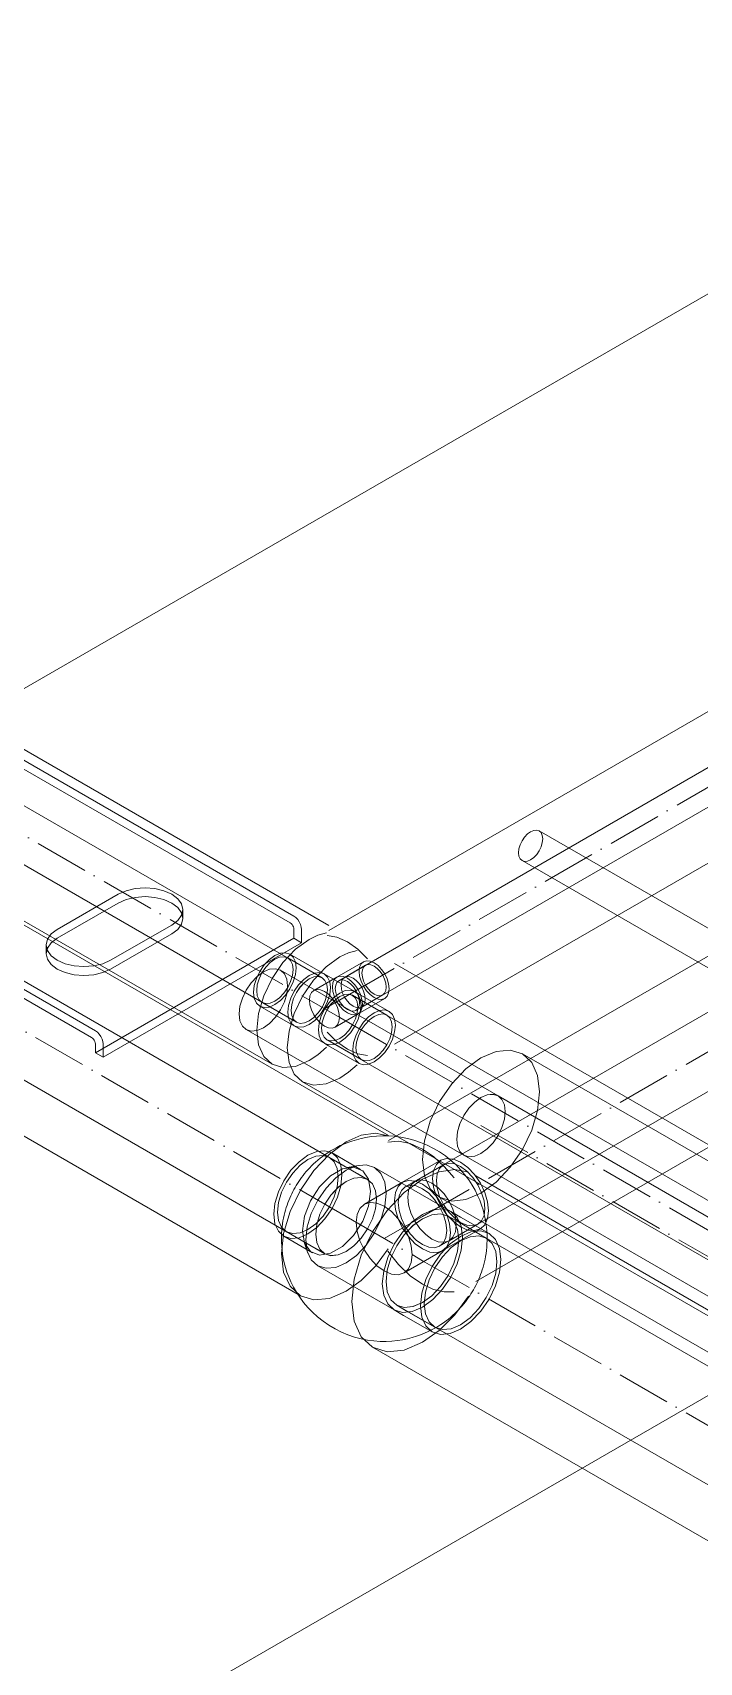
# Model space of a CAD drawing. Header units: millimetres. Extents: x -88595 to 880822, y -1054509 to -148035.
# Drawn here: x 375677.6 to 375801.1, y -320781.1 to -320479.1 of the extents above; entities that cross this region are included whole.
import ezdxf

# ---------------------------------------------------------------- set-up
doc = ezdxf.new("R2010")
doc.units = ezdxf.units.MM
doc.linetypes.add('$12$ADSK_Осевая', pattern=[14, 10, -2, 0, -2])
for name, color, linetype, lineweight in [('Изоляция', 7, 'Continuous', 18), ('Оборудование', 7, 'Continuous', 18), ('Трубопровод', 7, 'Continuous', 18), ('Трубопроводы', 7, 'Continuous', 18)]:
    doc.layers.add(name, color=color, linetype=linetype, lineweight=lineweight)

# ---------------------------------------------------------------- blocks, each defined once
blk = doc.blocks.new('$0$ADSK_Канальный блок кондиционера1 - AD182MJERAB-3267445-В_ОВ3_1')
at = {"layer": 'Оборудование'}
for p, q in [((928.7, 16719.03), (1421.55, 17003.58)), ((1421.55, 16799.45), (928.7, 16514.9)), ((965.47, 16728.01), (1016.38, 16698.61)), ((1015.68, 16697.39), (965.47, 16726.37)), ((1102.12, 16691.16), (1061.81, 16714.43)), ((979.61, 16677.38), (928.7, 16706.78)), ((1058.64, 16708.93), (1098.94, 16685.66)), ((928.7, 16705.15), (978.91, 16676.16)), ((972.54, 16696.16), (983.86, 16702.7)), ((983.86, 16701.06), (972.54, 16694.53)), ((995.81, 16698.21), (995.81, 16699.84)), ((1016.38, 16694.53), (979.61, 16673.3)), ((993.76, 16696.98), (982.44, 16690.45)), ((982.44, 16688.82), (993.76, 16695.35)), ((1016.38, 16694.53), (1016.38, 16696.16)), ((1017.8, 16693.71), (1016.38, 16694.53)), ((1017.8, 16696.16), (1017.8, 16693.71)), ((970.49, 16693.31), (970.49, 16691.67)), ((1017.8, 16693.71), (981.03, 16672.49)), ((1054.21, 16665.33), (1013.9, 16688.6)), ((1007.55, 16677.6), (1047.86, 16654.33)), ((979.61, 16674.94), (979.61, 16673.3)), ((979.61, 16673.3), (981.03, 16672.49)), ((981.03, 16672.49), (981.03, 16674.94))]:
    blk.add_line(p, q, dxfattribs=at)
for points in [[(1057.98, 16710.38, 0), (1058.05, 16711.1, 0), (1058.28, 16711.85, 0), (1058.64, 16712.59, 0), (1059.1, 16713.27, 0), (1059.64, 16713.85, 0), (1060.22, 16714.27, 0), (1060.8, 16714.52, 0), (1061.35, 16714.57, 0), (1061.81, 16714.43, 0), (1062.17, 16714.1, 0), (1062.39, 16713.6, 0), (1062.47, 16712.97, 0)], [(1062.47, 16712.97, 0), (1062.39, 16712.26, 0), (1062.17, 16711.5, 0), (1061.81, 16710.76, 0), (1061.35, 16710.08, 0), (1060.8, 16709.51, 0), (1060.22, 16709.09, 0), (1059.64, 16708.84, 0), (1059.1, 16708.78, 0), (1058.64, 16708.93, 0), (1058.28, 16709.26, 0), (1058.05, 16709.75, 0), (1057.98, 16710.38, 0)], [(983.86, 16702.7, 0), (985.31, 16703.34, 0), (986.99, 16703.74, 0), (988.81, 16703.88, 0), (990.62, 16703.74, 0), (992.31, 16703.34, 0), (993.76, 16702.7, 0), (994.87, 16701.86, 0), (995.57, 16700.88, 0), (995.81, 16699.84, 0), (995.57, 16698.79, 0), (994.87, 16697.82, 0), (993.76, 16696.98, 0)], [(993.76, 16695.35, 0), (994.87, 16696.18, 0), (995.57, 16697.16, 0), (995.81, 16698.21, 0), (995.57, 16699.25, 0), (994.87, 16700.23, 0), (993.76, 16701.06, 0), (992.31, 16701.71, 0), (990.62, 16702.11, 0), (988.81, 16702.25, 0), (986.99, 16702.11, 0), (985.31, 16701.71, 0), (983.86, 16701.06, 0)], [(1016.38, 16696.16, 0), (1016.36, 16696.39, 0), (1016.29, 16696.63, 0), (1016.18, 16696.86, 0), (1016.03, 16697.08, 0), (1015.86, 16697.26, 0), (1015.68, 16697.39, 0)], [(1016.38, 16698.61, 0), (1016.75, 16698.35, 0), (1017.09, 16697.99, 0), (1017.38, 16697.56, 0), (1017.61, 16697.09, 0), (1017.75, 16696.61, 0), (1017.8, 16696.16, 0)], [(982.44, 16690.45, 0), (980.99, 16689.81, 0), (979.3, 16689.4, 0), (977.49, 16689.27, 0), (975.68, 16689.4, 0), (973.99, 16689.81, 0), (972.54, 16690.45, 0), (971.43, 16691.29, 0), (970.73, 16692.26, 0), (970.49, 16693.31, 0), (970.73, 16694.35, 0), (971.43, 16695.33, 0), (972.54, 16696.16, 0)], [(972.54, 16694.53, 0), (971.43, 16693.69, 0), (970.73, 16692.72, 0), (970.49, 16691.67, 0), (970.73, 16690.63, 0), (971.43, 16689.65, 0), (972.54, 16688.82, 0), (973.99, 16688.17, 0), (975.68, 16687.77, 0), (977.49, 16687.63, 0), (979.3, 16687.77, 0), (980.99, 16688.17, 0), (982.44, 16688.82, 0)], [(1006.24, 16680.51, 0), (1006.39, 16681.94, 0), (1006.84, 16683.45, 0), (1007.55, 16684.93, 0), (1008.48, 16686.29, 0), (1009.56, 16687.44, 0), (1010.73, 16688.29, 0), (1011.89, 16688.78, 0), (1012.97, 16688.89, 0), (1013.9, 16688.6, 0), (1014.61, 16687.94, 0), (1015.06, 16686.95, 0), (1015.22, 16685.69, 0)], [(1015.22, 16685.69, 0), (1015.06, 16684.26, 0), (1014.61, 16682.75, 0), (1013.9, 16681.27, 0), (1012.97, 16679.91, 0), (1011.89, 16678.76, 0), (1010.73, 16677.92, 0), (1009.56, 16677.42, 0), (1008.48, 16677.31, 0), (1007.55, 16677.6, 0), (1006.84, 16678.26, 0), (1006.39, 16679.25, 0), (1006.24, 16680.51, 0)], [(978.91, 16676.16, 0), (979.09, 16676.03, 0), (979.26, 16675.85, 0), (979.41, 16675.63, 0), (979.52, 16675.4, 0), (979.59, 16675.16, 0), (979.61, 16674.94, 0)], [(981.03, 16674.94, 0), (980.98, 16675.39, 0), (980.84, 16675.86, 0), (980.61, 16676.33, 0), (980.32, 16676.76, 0), (979.98, 16677.12, 0), (979.61, 16677.38, 0)], [(1055.52, 16662.42, 0), (1055.37, 16663.68, 0), (1054.92, 16664.67, 0), (1054.21, 16665.33, 0), (1053.28, 16665.62, 0), (1052.19, 16665.51, 0), (1051.03, 16665.02, 0), (1049.87, 16664.17, 0), (1048.79, 16663.02, 0), (1047.86, 16661.66, 0), (1047.14, 16660.18, 0), (1046.69, 16658.67, 0), (1046.54, 16657.24, 0)], [(1046.54, 16657.24, 0), (1046.69, 16655.98, 0), (1047.14, 16654.99, 0), (1047.86, 16654.33, 0), (1048.79, 16654.04, 0), (1049.87, 16654.15, 0), (1051.03, 16654.65, 0), (1052.19, 16655.49, 0), (1053.28, 16656.64, 0), (1054.21, 16658, 0), (1054.92, 16659.48, 0), (1055.37, 16660.99, 0), (1055.52, 16662.42, 0)]]:
    blk.add_polyline3d(points, dxfattribs=at)
blk = doc.blocks.new('$0$ADSK_МедьПайка_Тройник - Тройник медный-3268434-В_ОВ3_1')
at = {"layer": 'Трубопроводы', "color": 134, "true_color": 0x00a6a6}
for p, q in [((6473.46, 13508.2), (6468.16, 13511.26)), ((6472.97, 13507.34), (6467.67, 13510.4)), ((6473.11, 13508.94), (6470.99, 13508.53)), ((6490.17, 13500.38), (6476.02, 13508.55)), ((6488.31, 13509.88), (6481.24, 13505.8)), ((6488.81, 13509.02), (6483.5, 13505.96)), ((6474.74, 13506.32), (6472.97, 13507.34)), ((6481.24, 13505.8), (6474.17, 13501.72)), ((6491.44, 13498.51), (6489.67, 13499.53)), ((6491.93, 13499.36), (6490.17, 13500.38)), ((6497.24, 13496.3), (6491.93, 13499.36)), ((6459.73, 13496.65), (6465.03, 13493.59)), ((6488.58, 13493.09), (6495.65, 13497.17)), ((6489.85, 13494.96), (6495.16, 13498.03)), ((6496.74, 13495.44), (6491.44, 13498.51)), ((6459.23, 13495.79), (6464.53, 13492.73)), ((6463.01, 13494.71), (6463.71, 13492.66)), ((6465.03, 13493.59), (6466.8, 13492.57)), ((6465.51, 13490.34), (6479.65, 13482.17)), ((6481.51, 13489), (6488.58, 13493.09)), ((6479.65, 13482.17), (6481.42, 13481.15)), ((6480.15, 13483.03), (6481.91, 13482.01)), ((6481.42, 13481.15), (6486.72, 13478.09)), ((6481.91, 13482.01), (6487.22, 13478.95))]:
    blk.add_line(p, q, dxfattribs=at)
for points in [[(6496.89, 13495.36, 0), (6496.88, 13496.03, 0), (6496.84, 13496.73, 0), (6496.77, 13497.46, 0), (6496.67, 13498.22, 0), (6496.53, 13499.01, 0), (6496.36, 13499.83, 0), (6496.13, 13500.68, 0), (6495.85, 13501.56, 0), (6495.52, 13502.46, 0), (6495.12, 13503.38, 0), (6494.65, 13504.32, 0), (6494.1, 13505.28, 0), (6493.48, 13506.23, 0), (6492.78, 13507.18, 0), (6491.99, 13508.11, 0), (6491.13, 13509.01, 0), (6490.18, 13509.87, 0), (6489.16, 13510.68, 0), (6488.08, 13511.42, 0), (6486.94, 13512.09, 0), (6485.77, 13512.68, 0), (6484.56, 13513.18, 0), (6483.34, 13513.6, 0), (6482.13, 13513.92, 0), (6480.92, 13514.16, 0), (6479.74, 13514.32, 0), (6478.59, 13514.4, 0), (6477.49, 13514.41, 0), (6476.42, 13514.36, 0), (6475.41, 13514.26, 0), (6474.45, 13514.11, 0), (6473.54, 13513.92, 0), (6472.68, 13513.7, 0), (6471.86, 13513.45, 0), (6471.1, 13513.18, 0), (6470.38, 13512.89, 0), (6469.7, 13512.59, 0), (6469.07, 13512.27, 0), (6468.47, 13511.95, 0), (6467.9, 13511.62, 0), (6467.37, 13511.28, 0), (6466.87, 13510.94, 0), (6466.4, 13510.59, 0), (6465.95, 13510.25, 0), (6465.53, 13509.9, 0), (6465.13, 13509.55, 0), (6464.74, 13509.2, 0), (6464.38, 13508.85, 0), (6464.04, 13508.49, 0), (6463.71, 13508.14, 0), (6463.39, 13507.78, 0), (6463.09, 13507.42, 0), (6462.81, 13507.07, 0), (6462.53, 13506.7, 0), (6462.27, 13506.34, 0), (6462.02, 13505.97, 0), (6461.78, 13505.6, 0), (6461.54, 13505.23, 0), (6461.32, 13504.85, 0), (6461.1, 13504.47, 0), (6460.9, 13504.08, 0), (6460.7, 13503.68, 0), (6460.51, 13503.28, 0), (6460.33, 13502.86, 0), (6460.15, 13502.44, 0), (6459.99, 13502.01, 0), (6459.83, 13501.57, 0), (6459.68, 13501.12, 0), (6459.54, 13500.66, 0), (6459.41, 13500.18, 0), (6459.29, 13499.69, 0), (6459.17, 13499.18, 0), (6459.07, 13498.65, 0), (6458.99, 13498.11, 0), (6458.91, 13497.54, 0), (6458.85, 13496.96, 0), (6458.81, 13496.35, 0), (6458.79, 13495.71, 0), (6458.79, 13495.36, 0)], [(6457.38, 13499.88, 0), (6457.6, 13501.89, 0), (6458.23, 13504.01, 0), (6459.23, 13506.1, 0), (6460.54, 13508.02, 0), (6462.06, 13509.62, 0), (6463.7, 13510.82, 0), (6465.33, 13511.51, 0), (6466.85, 13511.66, 0), (6468.16, 13511.26, 0), (6469.16, 13510.33, 0), (6469.8, 13508.93, 0), (6470.01, 13507.17, 0)], [(6469.31, 13506.77, 0), (6469.12, 13508.33, 0), (6468.56, 13509.57, 0), (6467.67, 13510.4, 0), (6466.5, 13510.76, 0), (6465.15, 13510.63, 0), (6463.7, 13510.01, 0), (6462.24, 13508.95, 0), (6460.89, 13507.52, 0), (6459.73, 13505.82, 0), (6458.83, 13503.96, 0), (6458.27, 13502.07, 0), (6458.08, 13500.28, 0)], [(6475.31, 13504.11, 0), (6474.93, 13506.38, 0), (6473.84, 13507.94, 0), (6472.16, 13508.6, 0), (6470.1, 13508.28, 0), (6467.9, 13507.01, 0), (6465.84, 13504.96, 0), (6464.16, 13502.36, 0), (6463.07, 13499.53, 0), (6462.68, 13496.82, 0)], [(6463.33, 13495.15, 0), (6463.58, 13497.52, 0), (6464.33, 13500.02, 0), (6465.51, 13502.48, 0), (6467.05, 13504.73, 0), (6468.84, 13506.63, 0), (6470.77, 13508.03, 0), (6472.69, 13508.85, 0), (6474.48, 13509.02, 0), (6476.02, 13508.55, 0), (6477.21, 13507.45, 0), (6477.95, 13505.81, 0), (6478.2, 13503.74, 0)], [(6478.2, 13503.74, 0), (6477.95, 13505.81, 0), (6477.21, 13507.45, 0), (6476.02, 13508.55, 0), (6474.48, 13509.02, 0), (6472.69, 13508.85, 0), (6470.77, 13508.03, 0), (6468.84, 13506.63, 0), (6467.05, 13504.73, 0), (6465.51, 13502.48, 0), (6464.33, 13500.02, 0), (6463.58, 13497.52, 0), (6463.33, 13495.15, 0)], [(6486.79, 13506.52, 0), (6486.97, 13507.97, 0), (6487.49, 13509.12, 0), (6488.31, 13509.88, 0), (6489.38, 13510.21, 0), (6490.64, 13510.09, 0), (6491.98, 13509.52, 0), (6493.32, 13508.54, 0), (6494.58, 13507.22, 0), (6495.65, 13505.64, 0), (6496.47, 13503.93, 0), (6496.99, 13502.18, 0), (6497.17, 13500.53, 0)], [(6496.47, 13500.93, 0), (6496.32, 13502.36, 0), (6495.87, 13503.87, 0), (6495.16, 13505.36, 0), (6494.23, 13506.72, 0), (6493.14, 13507.86, 0), (6491.98, 13508.71, 0), (6490.82, 13509.2, 0), (6489.74, 13509.31, 0), (6488.81, 13509.02, 0), (6488.09, 13508.36, 0), (6487.64, 13507.37, 0), (6487.49, 13506.12, 0)], [(6470.01, 13507.17, 0), (6469.8, 13505.16, 0), (6469.16, 13503.04, 0), (6468.16, 13500.95, 0), (6466.85, 13499.03, 0), (6465.33, 13497.43, 0), (6463.7, 13496.23, 0), (6462.06, 13495.54, 0), (6460.54, 13495.39, 0), (6459.23, 13495.79, 0), (6458.23, 13496.72, 0), (6457.6, 13498.12, 0), (6457.38, 13499.88, 0)], [(6458.08, 13500.28, 0), (6458.27, 13498.72, 0), (6458.83, 13497.48, 0), (6459.73, 13496.65, 0), (6460.89, 13496.29, 0), (6462.24, 13496.42, 0), (6463.7, 13497.04, 0), (6465.15, 13498.1, 0), (6466.5, 13499.53, 0), (6467.67, 13501.23, 0), (6468.56, 13503.09, 0), (6469.12, 13504.98, 0), (6469.31, 13506.77, 0)], [(6465.15, 13496.2, 0), (6465.34, 13497.99, 0), (6465.9, 13499.88, 0), (6466.8, 13501.74, 0), (6467.96, 13503.44, 0), (6469.31, 13504.87, 0), (6470.77, 13505.93, 0), (6472.22, 13506.54, 0), (6473.57, 13506.68, 0), (6474.74, 13506.32, 0), (6475.63, 13505.49, 0), (6476.19, 13504.25, 0), (6476.38, 13502.68, 0)], [(6490.1, 13496.45, 0), (6489.92, 13498.1, 0), (6489.4, 13499.84, 0), (6488.58, 13501.56, 0), (6487.5, 13503.14, 0), (6486.25, 13504.46, 0), (6484.91, 13505.44, 0), (6483.57, 13506.01, 0), (6482.31, 13506.13, 0), (6481.24, 13505.8, 0), (6480.41, 13505.03, 0), (6479.9, 13503.89, 0), (6479.72, 13502.44, 0)], [(6479.72, 13502.44, 0), (6479.9, 13503.89, 0), (6480.41, 13505.03, 0), (6481.24, 13505.8, 0), (6482.31, 13506.13, 0), (6483.57, 13506.01, 0), (6484.91, 13505.44, 0), (6486.25, 13504.46, 0), (6487.5, 13503.14, 0), (6488.58, 13501.56, 0), (6489.4, 13499.84, 0), (6489.92, 13498.1, 0), (6490.1, 13496.45, 0)], [(6482.19, 13503.06, 0), (6482.34, 13504.31, 0), (6482.79, 13505.3, 0), (6483.5, 13505.96, 0), (6484.43, 13506.25, 0), (6485.51, 13506.14, 0), (6486.68, 13505.65, 0), (6487.84, 13504.8, 0), (6488.92, 13503.66, 0), (6489.85, 13502.3, 0), (6490.57, 13500.81, 0), (6491.01, 13499.3, 0), (6491.17, 13497.87, 0)], [(6497.17, 13500.53, 0), (6496.99, 13499.08, 0), (6496.47, 13497.93, 0), (6495.65, 13497.17, 0), (6494.58, 13496.84, 0), (6493.32, 13496.96, 0), (6491.98, 13497.53, 0), (6490.64, 13498.51, 0), (6489.38, 13499.83, 0), (6488.31, 13501.41, 0), (6487.49, 13503.12, 0), (6486.97, 13504.87, 0), (6486.79, 13506.52, 0)], [(6487.49, 13506.12, 0), (6487.64, 13504.69, 0), (6488.09, 13503.18, 0), (6488.81, 13501.69, 0), (6489.74, 13500.33, 0), (6490.82, 13499.19, 0), (6491.98, 13498.34, 0), (6493.14, 13497.85, 0), (6494.23, 13497.74, 0), (6495.16, 13498.03, 0), (6495.87, 13498.69, 0), (6496.32, 13499.68, 0), (6496.47, 13500.93, 0)], [(6462.68, 13496.82, 0), (6463.07, 13494.54, 0), (6464.16, 13492.98, 0), (6465.84, 13492.33, 0), (6467.9, 13492.65, 0), (6470.1, 13493.92, 0), (6472.16, 13495.97, 0), (6473.84, 13498.57, 0), (6474.93, 13501.4, 0), (6475.31, 13504.11, 0)], [(6478.2, 13503.74, 0), (6477.95, 13501.37, 0), (6477.21, 13498.87, 0), (6476.02, 13496.41, 0), (6474.48, 13494.15, 0), (6472.69, 13492.26, 0), (6470.77, 13490.86, 0), (6468.84, 13490.04, 0), (6467.05, 13489.86, 0), (6465.51, 13490.34, 0), (6464.33, 13491.43, 0), (6463.58, 13493.07, 0), (6463.33, 13495.15, 0)], [(6463.33, 13495.15, 0), (6463.58, 13493.07, 0), (6464.33, 13491.43, 0), (6465.51, 13490.34, 0), (6467.05, 13489.86, 0), (6468.84, 13490.04, 0), (6470.77, 13490.86, 0), (6472.69, 13492.26, 0), (6474.48, 13494.15, 0), (6476.02, 13496.41, 0), (6477.21, 13498.87, 0), (6477.95, 13501.37, 0), (6478.2, 13503.74, 0)], [(6476.38, 13502.68, 0), (6476.19, 13500.9, 0), (6475.63, 13499.01, 0), (6474.74, 13497.15, 0), (6473.57, 13495.45, 0), (6472.22, 13494.02, 0), (6470.77, 13492.96, 0), (6469.31, 13492.34, 0), (6467.96, 13492.21, 0), (6466.8, 13492.57, 0), (6465.9, 13493.39, 0), (6465.34, 13494.63, 0), (6465.15, 13496.2, 0)], [(6479.72, 13502.44, 0), (6479.9, 13500.79, 0), (6480.41, 13499.04, 0), (6481.24, 13497.32, 0), (6482.31, 13495.75, 0), (6483.57, 13494.43, 0), (6484.91, 13493.45, 0), (6486.25, 13492.88, 0), (6487.5, 13492.75, 0), (6488.58, 13493.09, 0), (6489.4, 13493.85, 0), (6489.92, 13495, 0), (6490.1, 13496.45, 0)], [(6490.1, 13496.45, 0), (6489.92, 13495, 0), (6489.4, 13493.85, 0), (6488.58, 13493.09, 0), (6487.5, 13492.75, 0), (6486.25, 13492.88, 0), (6484.91, 13493.45, 0), (6483.57, 13494.43, 0), (6482.31, 13495.75, 0), (6481.24, 13497.32, 0), (6480.41, 13499.04, 0), (6479.9, 13500.79, 0), (6479.72, 13502.44, 0)], [(6491.17, 13497.87, 0), (6491.01, 13496.62, 0), (6490.57, 13495.63, 0), (6489.85, 13494.96, 0), (6488.92, 13494.68, 0), (6487.84, 13494.78, 0), (6486.68, 13495.28, 0), (6485.51, 13496.13, 0), (6484.43, 13497.27, 0), (6483.5, 13498.63, 0), (6482.79, 13500.12, 0), (6482.34, 13501.63, 0), (6482.19, 13503.06, 0)], [(6483.03, 13492.36, 0), (6482.85, 13494.02, 0), (6482.33, 13495.76, 0), (6481.51, 13497.48, 0), (6480.43, 13499.05, 0), (6479.18, 13500.37, 0), (6477.84, 13501.35, 0), (6476.49, 13501.93, 0), (6475.24, 13502.05, 0), (6474.17, 13501.72, 0), (6473.34, 13500.95, 0), (6472.82, 13499.81, 0), (6472.65, 13498.36, 0)], [(6492.34, 13495.57, 0), (6492.09, 13497.65, 0), (6491.35, 13499.29, 0), (6490.17, 13500.38, 0), (6488.63, 13500.86, 0), (6486.83, 13500.68, 0), (6484.91, 13499.86, 0), (6482.98, 13498.46, 0), (6481.19, 13496.57, 0), (6479.65, 13494.31, 0), (6478.47, 13491.85, 0), (6477.73, 13489.35, 0), (6477.47, 13486.99, 0)], [(6477.47, 13486.99, 0), (6477.73, 13489.35, 0), (6478.47, 13491.85, 0), (6479.65, 13494.31, 0), (6481.19, 13496.57, 0), (6482.98, 13498.46, 0), (6484.91, 13499.86, 0), (6486.83, 13500.68, 0), (6488.63, 13500.86, 0), (6490.17, 13500.38, 0), (6491.35, 13499.29, 0), (6492.09, 13497.65, 0), (6492.34, 13495.57, 0)], [(6491.64, 13495.17, 0), (6491.41, 13497.05, 0), (6490.74, 13498.53, 0), (6489.67, 13499.53, 0), (6488.28, 13499.96, 0), (6486.65, 13499.8, 0), (6484.91, 13499.06, 0), (6483.17, 13497.78, 0), (6481.54, 13496.07, 0), (6480.15, 13494.03, 0), (6479.08, 13491.8, 0), (6478.4, 13489.53, 0), (6478.17, 13487.39, 0)], [(6472.65, 13498.36, 0), (6472.82, 13496.7, 0), (6473.34, 13494.96, 0), (6474.17, 13493.24, 0), (6475.24, 13491.67, 0), (6476.49, 13490.35, 0), (6477.84, 13489.37, 0), (6479.18, 13488.8, 0), (6480.43, 13488.67, 0), (6481.51, 13489, 0), (6482.33, 13489.77, 0), (6482.85, 13490.92, 0), (6483.03, 13492.36, 0)], [(6499.42, 13491.49, 0), (6499.16, 13493.56, 0), (6498.42, 13495.21, 0), (6497.24, 13496.3, 0), (6495.7, 13496.78, 0), (6493.9, 13496.6, 0), (6491.98, 13495.78, 0), (6490.06, 13494.38, 0), (6488.26, 13492.48, 0), (6486.72, 13490.23, 0), (6485.54, 13487.77, 0), (6484.8, 13485.27, 0), (6484.54, 13482.9, 0)], [(6458.79, 13495.36, 0), (6458.8, 13494.69, 0), (6458.84, 13493.99, 0), (6458.9, 13493.26, 0), (6459, 13492.5, 0), (6459.14, 13491.71, 0), (6459.32, 13490.89, 0), (6459.55, 13490.04, 0), (6459.82, 13489.16, 0), (6460.16, 13488.26, 0), (6460.56, 13487.34, 0), (6461.03, 13486.4, 0), (6461.57, 13485.45, 0), (6462.19, 13484.49, 0), (6462.9, 13483.54, 0), (6463.68, 13482.61, 0), (6464.55, 13481.71, 0), (6465.5, 13480.85, 0), (6466.51, 13480.04, 0), (6467.6, 13479.3, 0), (6468.73, 13478.63, 0), (6469.91, 13478.04, 0), (6471.11, 13477.54, 0), (6472.33, 13477.12, 0), (6473.55, 13476.8, 0), (6474.75, 13476.56, 0), (6475.93, 13476.41, 0), (6477.08, 13476.33, 0), (6478.19, 13476.31, 0), (6479.25, 13476.36, 0), (6480.26, 13476.47, 0), (6481.23, 13476.61, 0), (6482.14, 13476.8, 0), (6483, 13477.02, 0), (6483.81, 13477.27, 0), (6484.58, 13477.54, 0), (6485.3, 13477.83, 0), (6485.97, 13478.13, 0), (6486.61, 13478.45, 0), (6487.21, 13478.77, 0), (6487.77, 13479.11, 0), (6488.3, 13479.44, 0), (6488.8, 13479.78, 0), (6489.28, 13480.13, 0), (6489.72, 13480.47, 0), (6490.15, 13480.82, 0), (6490.55, 13481.17, 0), (6490.93, 13481.52, 0), (6491.29, 13481.88, 0), (6491.64, 13482.23, 0), (6491.97, 13482.58, 0), (6492.28, 13482.94, 0), (6492.58, 13483.3, 0), (6492.87, 13483.66, 0), (6493.14, 13484.02, 0), (6493.41, 13484.38, 0), (6493.66, 13484.75, 0), (6493.9, 13485.12, 0), (6494.13, 13485.49, 0), (6494.36, 13485.87, 0), (6494.57, 13486.26, 0), (6494.78, 13486.65, 0), (6494.98, 13487.04, 0), (6495.17, 13487.45, 0), (6495.35, 13487.86, 0), (6495.52, 13488.28, 0), (6495.69, 13488.71, 0), (6495.85, 13489.15, 0), (6496, 13489.6, 0), (6496.14, 13490.06, 0), (6496.27, 13490.54, 0), (6496.39, 13491.04, 0), (6496.5, 13491.54, 0), (6496.6, 13492.07, 0), (6496.69, 13492.62, 0), (6496.76, 13493.18, 0), (6496.82, 13493.77, 0), (6496.86, 13494.37, 0), (6496.88, 13495.01, 0), (6496.89, 13495.36, 0)], [(6477.47, 13486.99, 0), (6477.73, 13484.91, 0), (6478.47, 13483.27, 0), (6479.65, 13482.17, 0), (6481.19, 13481.7, 0), (6482.98, 13481.87, 0), (6484.91, 13482.69, 0), (6486.83, 13484.1, 0), (6488.63, 13485.99, 0), (6490.17, 13488.24, 0), (6491.35, 13490.7, 0), (6492.09, 13493.2, 0), (6492.34, 13495.57, 0)], [(6492.34, 13495.57, 0), (6492.09, 13493.2, 0), (6491.35, 13490.7, 0), (6490.17, 13488.24, 0), (6488.63, 13485.99, 0), (6486.83, 13484.1, 0), (6484.91, 13482.69, 0), (6482.98, 13481.87, 0), (6481.19, 13481.7, 0), (6479.65, 13482.17, 0), (6478.47, 13483.27, 0), (6477.73, 13484.91, 0), (6477.47, 13486.99, 0)], [(6478.17, 13487.39, 0), (6478.4, 13485.51, 0), (6479.08, 13484.02, 0), (6480.15, 13483.03, 0), (6481.54, 13482.6, 0), (6483.17, 13482.76, 0), (6484.91, 13483.5, 0), (6486.65, 13484.77, 0), (6488.28, 13486.49, 0), (6489.67, 13488.53, 0), (6490.74, 13490.76, 0), (6491.41, 13493.02, 0), (6491.64, 13495.17, 0)], [(6485.24, 13483.31, 0), (6485.47, 13485.45, 0), (6486.15, 13487.72, 0), (6487.22, 13489.95, 0), (6488.61, 13491.99, 0), (6490.24, 13493.7, 0), (6491.98, 13494.97, 0), (6493.72, 13495.71, 0), (6495.35, 13495.88, 0), (6496.74, 13495.44, 0), (6497.81, 13494.45, 0), (6498.49, 13492.96, 0), (6498.72, 13491.08, 0)], [(6484.54, 13482.9, 0), (6484.8, 13480.83, 0), (6485.54, 13479.19, 0), (6486.72, 13478.09, 0), (6488.26, 13477.61, 0), (6490.06, 13477.79, 0), (6491.98, 13478.61, 0), (6493.9, 13480.01, 0), (6495.7, 13481.91, 0), (6497.24, 13484.16, 0), (6498.42, 13486.62, 0), (6499.16, 13489.12, 0), (6499.42, 13491.49, 0)], [(6498.72, 13491.08, 0), (6498.49, 13488.94, 0), (6497.81, 13486.67, 0), (6496.74, 13484.45, 0), (6495.35, 13482.4, 0), (6493.72, 13480.69, 0), (6491.98, 13479.42, 0), (6490.24, 13478.68, 0), (6488.61, 13478.52, 0), (6487.22, 13478.95, 0), (6486.15, 13479.94, 0), (6485.47, 13481.43, 0), (6485.24, 13483.31, 0)]]:
    blk.add_polyline3d(points, dxfattribs=at)
blk = doc.blocks.new('$0$ADSK_МедьПайка_Тройник - Тройник медный-V132-В_ОВ3_1')
at = {"layer": 'Трубопроводы', "color": 190, "true_color": 0x8000ff}
for p, q in [((6466.02, 13544.82), (6460.36, 13548.09)), ((6465.61, 13544.12), (6459.95, 13547.39)), ((6466.72, 13544.42), (6466.02, 13544.82)), ((6473.99, 13546.67), (6469.04, 13543.82)), ((6474.37, 13546.02), (6470.48, 13543.77)), ((6469.04, 13543.82), (6464.8, 13541.37)), ((6466.32, 13543.71), (6465.61, 13544.12)), ((6472.38, 13541.15), (6466.72, 13544.42)), ((6454.79, 13538.44), (6460.45, 13535.18)), ((6455.19, 13539.14), (6460.85, 13535.88)), ((6472.68, 13540.04), (6471.98, 13540.45)), ((6473.09, 13540.74), (6472.38, 13541.15)), ((6478.34, 13536.77), (6472.68, 13540.04)), ((6472.98, 13537), (6477.93, 13539.86)), ((6478.74, 13537.48), (6473.09, 13540.74)), ((6473.66, 13538.27), (6477.55, 13540.52)), ((6460.85, 13535.88), (6461.56, 13535.47)), ((6468.73, 13534.55), (6472.98, 13537)), ((6460.45, 13535.18), (6461.15, 13534.77)), ((6461.15, 13534.77), (6466.81, 13531.5)), ((6466.81, 13531.5), (6467.52, 13531.09)), ((6467.22, 13532.2), (6467.92, 13531.8)), ((6467.52, 13531.09), (6473.17, 13527.83)), ((6467.92, 13531.8), (6473.58, 13528.53))]:
    blk.add_line(p, q, dxfattribs=at)
for points in [[(6453.64, 13540.99, 0), (6453.77, 13542.25, 0), (6454.16, 13543.57, 0), (6454.79, 13544.87, 0), (6455.61, 13546.07, 0), (6456.56, 13547.07, 0), (6457.57, 13547.81, 0), (6458.59, 13548.25, 0), (6459.54, 13548.34, 0), (6460.36, 13548.09, 0), (6460.99, 13547.51, 0), (6461.38, 13546.64, 0), (6461.51, 13545.54, 0)], [(6460.94, 13545.21, 0), (6460.83, 13546.15, 0), (6460.49, 13546.89, 0), (6459.95, 13547.39, 0), (6459.26, 13547.6, 0), (6458.45, 13547.52, 0), (6457.57, 13547.15, 0), (6456.7, 13546.52, 0), (6455.89, 13545.66, 0), (6455.19, 13544.64, 0), (6454.66, 13543.53, 0), (6454.32, 13542.39, 0), (6454.21, 13541.32, 0)], [(6461.51, 13545.54, 0), (6461.38, 13544.29, 0), (6460.99, 13542.96, 0), (6460.36, 13541.66, 0), (6459.54, 13540.46, 0), (6458.59, 13539.46, 0), (6457.57, 13538.72, 0), (6456.56, 13538.28, 0), (6455.61, 13538.19, 0), (6454.79, 13538.44, 0), (6454.16, 13539.02, 0), (6453.77, 13539.89, 0), (6453.64, 13540.99, 0)], [(6454.21, 13541.32, 0), (6454.32, 13540.38, 0), (6454.66, 13539.64, 0), (6455.19, 13539.14, 0), (6455.89, 13538.93, 0), (6456.7, 13539.01, 0), (6457.57, 13539.38, 0), (6458.45, 13540.01, 0), (6459.26, 13540.87, 0), (6459.95, 13541.89, 0), (6460.49, 13543.01, 0), (6460.83, 13544.14, 0), (6460.94, 13545.21, 0)], [(6460, 13537.32, 0), (6460.13, 13538.57, 0), (6460.53, 13539.9, 0), (6461.15, 13541.2, 0), (6461.97, 13542.39, 0), (6462.92, 13543.4, 0), (6463.94, 13544.14, 0), (6464.96, 13544.57, 0), (6465.91, 13544.67, 0), (6466.72, 13544.42, 0), (6467.35, 13543.83, 0), (6467.74, 13542.97, 0), (6467.88, 13541.87, 0)], [(6467.88, 13541.87, 0), (6467.74, 13542.97, 0), (6467.35, 13543.83, 0), (6466.72, 13544.42, 0), (6465.91, 13544.67, 0), (6464.96, 13544.57, 0), (6463.94, 13544.14, 0), (6462.92, 13543.4, 0), (6461.97, 13542.39, 0), (6461.15, 13541.2, 0), (6460.53, 13539.9, 0), (6460.13, 13538.57, 0), (6460, 13537.32, 0)], [(6473.18, 13544.87, 0), (6473.27, 13545.65, 0), (6473.55, 13546.26, 0), (6473.99, 13546.67, 0), (6474.57, 13546.85, 0), (6475.24, 13546.79, 0), (6475.96, 13546.48, 0), (6476.68, 13545.95, 0), (6477.35, 13545.25, 0), (6477.93, 13544.4, 0), (6478.37, 13543.48, 0), (6478.65, 13542.55, 0), (6478.74, 13541.66, 0)], [(6478.74, 13541.66, 0), (6478.65, 13540.88, 0), (6478.37, 13540.27, 0), (6477.93, 13539.86, 0), (6477.35, 13539.68, 0), (6476.68, 13539.75, 0), (6475.96, 13540.05, 0), (6475.24, 13540.58, 0), (6474.57, 13541.29, 0), (6473.99, 13542.13, 0), (6473.55, 13543.05, 0), (6473.27, 13543.99, 0), (6473.18, 13544.87, 0)], [(6478.2, 13541.97, 0), (6478.13, 13542.68, 0), (6477.9, 13543.44, 0), (6477.55, 13544.18, 0), (6477.08, 13544.86, 0), (6476.54, 13545.43, 0), (6475.96, 13545.86, 0), (6475.38, 13546.11, 0), (6474.84, 13546.16, 0), (6474.37, 13546.02, 0), (6474.01, 13545.68, 0), (6473.79, 13545.19, 0), (6473.71, 13544.56, 0)], [(6473.71, 13544.56, 0), (6473.79, 13543.85, 0), (6474.01, 13543.09, 0), (6474.37, 13542.35, 0), (6474.84, 13541.67, 0), (6475.38, 13541.1, 0), (6475.96, 13540.67, 0), (6476.54, 13540.43, 0), (6477.08, 13540.37, 0), (6477.55, 13540.52, 0), (6477.9, 13540.85, 0), (6478.13, 13541.34, 0), (6478.2, 13541.97, 0)], [(6467.88, 13541.87, 0), (6467.74, 13540.61, 0), (6467.35, 13539.29, 0), (6466.72, 13537.98, 0), (6465.91, 13536.79, 0), (6464.96, 13535.79, 0), (6463.94, 13535.04, 0), (6462.92, 13534.61, 0), (6461.97, 13534.52, 0), (6461.15, 13534.77, 0), (6460.53, 13535.35, 0), (6460.13, 13536.22, 0), (6460, 13537.32, 0)], [(6460, 13537.32, 0), (6460.13, 13536.22, 0), (6460.53, 13535.35, 0), (6461.15, 13534.77, 0), (6461.97, 13534.52, 0), (6462.92, 13534.61, 0), (6463.94, 13535.04, 0), (6464.96, 13535.79, 0), (6465.91, 13536.79, 0), (6466.72, 13537.98, 0), (6467.35, 13539.29, 0), (6467.74, 13540.61, 0), (6467.88, 13541.87, 0)], [(6460.57, 13537.65, 0), (6460.69, 13538.72, 0), (6461.02, 13539.85, 0), (6461.56, 13540.97, 0), (6462.26, 13541.99, 0), (6463.07, 13542.84, 0), (6463.94, 13543.48, 0), (6464.81, 13543.85, 0), (6465.62, 13543.93, 0), (6466.32, 13543.71, 0), (6466.85, 13543.22, 0), (6467.19, 13542.47, 0), (6467.3, 13541.53, 0)], [(6467.3, 13541.53, 0), (6467.19, 13540.46, 0), (6466.85, 13539.33, 0), (6466.32, 13538.22, 0), (6465.62, 13537.2, 0), (6464.81, 13536.34, 0), (6463.94, 13535.71, 0), (6463.07, 13535.33, 0), (6462.26, 13535.25, 0), (6461.56, 13535.47, 0), (6461.02, 13535.97, 0), (6460.69, 13536.71, 0), (6460.57, 13537.65, 0)], [(6469.55, 13536.35, 0), (6469.45, 13537.24, 0), (6469.18, 13538.17, 0), (6468.73, 13539.09, 0), (6468.16, 13539.94, 0), (6467.49, 13540.65, 0), (6466.77, 13541.17, 0), (6466.05, 13541.48, 0), (6465.38, 13541.54, 0), (6464.8, 13541.37, 0), (6464.36, 13540.96, 0), (6464.08, 13540.34, 0), (6463.98, 13539.57, 0)], [(6473.79, 13538.8, 0), (6473.7, 13539.69, 0), (6473.42, 13540.62, 0), (6472.98, 13541.54, 0), (6472.4, 13542.39, 0), (6471.73, 13543.1, 0), (6471.01, 13543.62, 0), (6470.29, 13543.93, 0), (6469.62, 13543.99, 0), (6469.04, 13543.82, 0), (6468.6, 13543.41, 0), (6468.32, 13542.79, 0), (6468.23, 13542.01, 0)], [(6468.23, 13542.01, 0), (6468.32, 13542.79, 0), (6468.6, 13543.41, 0), (6469.04, 13543.82, 0), (6469.62, 13543.99, 0), (6470.29, 13543.93, 0), (6471.01, 13543.62, 0), (6471.73, 13543.1, 0), (6472.4, 13542.39, 0), (6472.98, 13541.54, 0), (6473.42, 13540.62, 0), (6473.7, 13539.69, 0), (6473.79, 13538.8, 0)], [(6468.23, 13542.01, 0), (6468.32, 13541.13, 0), (6468.6, 13540.19, 0), (6469.04, 13539.27, 0), (6469.62, 13538.43, 0), (6470.29, 13537.72, 0), (6471.01, 13537.2, 0), (6471.73, 13536.89, 0), (6472.4, 13536.82, 0), (6472.98, 13537, 0), (6473.42, 13537.41, 0), (6473.7, 13538.02, 0), (6473.79, 13538.8, 0)], [(6473.79, 13538.8, 0), (6473.7, 13538.02, 0), (6473.42, 13537.41, 0), (6472.98, 13537, 0), (6472.4, 13536.82, 0), (6471.73, 13536.89, 0), (6471.01, 13537.2, 0), (6470.29, 13537.72, 0), (6469.62, 13538.43, 0), (6469.04, 13539.27, 0), (6468.6, 13540.19, 0), (6468.32, 13541.13, 0), (6468.23, 13542.01, 0)], [(6469.83, 13542.32, 0), (6469.9, 13542.94, 0), (6470.13, 13543.44, 0), (6470.48, 13543.77, 0), (6470.95, 13543.91, 0), (6471.49, 13543.86, 0), (6472.07, 13543.61, 0), (6472.65, 13543.19, 0), (6473.19, 13542.62, 0), (6473.66, 13541.94, 0), (6474.01, 13541.19, 0), (6474.24, 13540.44, 0), (6474.32, 13539.72, 0)], [(6474.32, 13539.72, 0), (6474.24, 13539.1, 0), (6474.01, 13538.6, 0), (6473.66, 13538.27, 0), (6473.19, 13538.13, 0), (6472.65, 13538.18, 0), (6472.07, 13538.43, 0), (6471.49, 13538.85, 0), (6470.95, 13539.42, 0), (6470.48, 13540.1, 0), (6470.13, 13540.85, 0), (6469.9, 13541.6, 0), (6469.83, 13542.32, 0)], [(6463.98, 13539.57, 0), (6464.08, 13538.68, 0), (6464.36, 13537.74, 0), (6464.8, 13536.82, 0), (6465.38, 13535.98, 0), (6466.05, 13535.27, 0), (6466.77, 13534.75, 0), (6467.49, 13534.44, 0), (6468.16, 13534.37, 0), (6468.73, 13534.55, 0), (6469.18, 13534.96, 0), (6469.45, 13535.58, 0), (6469.55, 13536.35, 0)], [(6473.53, 13538.6, 0), (6473.4, 13539.7, 0), (6473.01, 13540.57, 0), (6472.38, 13541.15, 0), (6471.56, 13541.4, 0), (6470.61, 13541.31, 0), (6469.6, 13540.87, 0), (6468.58, 13540.13, 0), (6467.63, 13539.13, 0), (6466.81, 13537.93, 0), (6466.18, 13536.63, 0), (6465.79, 13535.31, 0), (6465.66, 13534.05, 0)], [(6465.66, 13534.05, 0), (6465.79, 13535.31, 0), (6466.18, 13536.63, 0), (6466.81, 13537.93, 0), (6467.63, 13539.13, 0), (6468.58, 13540.13, 0), (6469.6, 13540.87, 0), (6470.61, 13541.31, 0), (6471.56, 13541.4, 0), (6472.38, 13541.15, 0), (6473.01, 13540.57, 0), (6473.4, 13539.7, 0), (6473.53, 13538.6, 0)], [(6465.66, 13534.05, 0), (6465.79, 13532.95, 0), (6466.18, 13532.08, 0), (6466.81, 13531.5, 0), (6467.63, 13531.25, 0), (6468.58, 13531.34, 0), (6469.6, 13531.78, 0), (6470.61, 13532.52, 0), (6471.56, 13533.52, 0), (6472.38, 13534.72, 0), (6473.01, 13536.02, 0), (6473.4, 13537.34, 0), (6473.53, 13538.6, 0)], [(6473.53, 13538.6, 0), (6473.4, 13537.34, 0), (6473.01, 13536.02, 0), (6472.38, 13534.72, 0), (6471.56, 13533.52, 0), (6470.61, 13532.52, 0), (6469.6, 13531.78, 0), (6468.58, 13531.34, 0), (6467.63, 13531.25, 0), (6466.81, 13531.5, 0), (6466.18, 13532.08, 0), (6465.79, 13532.95, 0), (6465.66, 13534.05, 0)], [(6472.96, 13538.27, 0), (6472.85, 13539.21, 0), (6472.51, 13539.95, 0), (6471.98, 13540.45, 0), (6471.28, 13540.66, 0), (6470.47, 13540.58, 0), (6469.6, 13540.21, 0), (6468.72, 13539.58, 0), (6467.91, 13538.72, 0), (6467.22, 13537.7, 0), (6466.68, 13536.59, 0), (6466.34, 13535.45, 0), (6466.23, 13534.38, 0)], [(6466.23, 13534.38, 0), (6466.34, 13533.44, 0), (6466.68, 13532.7, 0), (6467.22, 13532.2, 0), (6467.91, 13531.99, 0), (6468.72, 13532.07, 0), (6469.6, 13532.44, 0), (6470.47, 13533.07, 0), (6471.28, 13533.93, 0), (6471.98, 13534.95, 0), (6472.51, 13536.07, 0), (6472.85, 13537.2, 0), (6472.96, 13538.27, 0)], [(6479.9, 13534.93, 0), (6479.76, 13536.02, 0), (6479.37, 13536.89, 0), (6478.74, 13537.48, 0), (6477.93, 13537.73, 0), (6476.98, 13537.63, 0), (6475.96, 13537.2, 0), (6474.94, 13536.46, 0), (6473.99, 13535.45, 0), (6473.17, 13534.26, 0), (6472.55, 13532.96, 0), (6472.15, 13531.63, 0), (6472.02, 13530.38, 0)], [(6472.59, 13530.71, 0), (6472.71, 13531.78, 0), (6473.04, 13532.91, 0), (6473.58, 13534.03, 0), (6474.28, 13535.05, 0), (6475.09, 13535.9, 0), (6475.96, 13536.54, 0), (6476.83, 13536.91, 0), (6477.64, 13536.99, 0), (6478.34, 13536.77, 0), (6478.87, 13536.28, 0), (6479.21, 13535.53, 0), (6479.33, 13534.59, 0)], [(6472.02, 13530.38, 0), (6472.15, 13529.28, 0), (6472.55, 13528.41, 0), (6473.17, 13527.83, 0), (6473.99, 13527.58, 0), (6474.94, 13527.67, 0), (6475.96, 13528.1, 0), (6476.98, 13528.85, 0), (6477.93, 13529.85, 0), (6478.74, 13531.04, 0), (6479.37, 13532.35, 0), (6479.76, 13533.67, 0), (6479.9, 13534.93, 0)], [(6479.33, 13534.59, 0), (6479.21, 13533.52, 0), (6478.87, 13532.39, 0), (6478.34, 13531.28, 0), (6477.64, 13530.26, 0), (6476.83, 13529.4, 0), (6475.96, 13528.76, 0), (6475.09, 13528.39, 0), (6474.28, 13528.31, 0), (6473.58, 13528.53, 0), (6473.04, 13529.03, 0), (6472.71, 13529.77, 0), (6472.59, 13530.71, 0)]]:
    blk.add_polyline3d(points, dxfattribs=at)

msp = doc.modelspace()

# ---------------------------------------------------------------- linework, layer by layer
at = {"layer": 'Изоляция', "color": 190, "true_color": 0x8000ff}
for p, q in [((375732.43, -320644.53), (372779.27, -318939.53)), ((372765.51, -318963.36), (375721.93, -320670.25)), ((376008.47, -320486.07), (375732.43, -320645.45)), ((375744.6, -320666.54), (376020.65, -320507.16)), ((378546.71, -322269.36), (375744.6, -320651.56)), ((375727.58, -320673.51), (378536.21, -322295.08))]:
    msp.add_line(p, q, dxfattribs=at)
at = {"layer": 'Изоляция', "color": 134, "true_color": 0x00a6a6}
for p, q in [((375743.5, -320683.46), (372789, -318977.68)), ((372770.05, -319005.86), (375727.17, -320713.15)), ((375988.59, -320542.88), (375743.5, -320684.38)), ((375759.64, -320710.51), (376003.94, -320569.46)), ((376003.94, -320804.36), (375768.3, -320668.31)), ((378565.65, -322311), (375759.65, -320690.95)), ((375752.95, -320694.9), (375988.59, -320830.95)), ((375740.52, -320722.69), (378549.14, -322344.25))]:
    msp.add_line(p, q, dxfattribs=at)
at = {"layer": 'Изоляция', "color": 190, "true_color": 0x8000ff}
for points in [[(375732, -320645.87, 0), (375730.43, -320646.32, 0), (375728.81, -320647.1, 0)], [(375728.81, -320647.1, 0), (375726.29, -320648.93, 0), (375723.94, -320651.41, 0), (375721.93, -320654.36, 0), (375720.38, -320657.58, 0), (375719.41, -320660.85, 0), (375719.08, -320663.95, 0)], [(375735.88, -320647.57, 0), (375733.95, -320646.71, 0), (375732.12, -320646.4, 0)], [(375739.63, -320650.74, 0), (375737.81, -320648.94, 0), (375735.88, -320647.57, 0)], [(375724.73, -320667.21, 0), (375725.07, -320664.12, 0), (375726.04, -320660.84, 0), (375727.58, -320657.63, 0), (375729.6, -320654.68, 0), (375731.95, -320652.2, 0), (375734.46, -320650.36, 0)], [(375734.46, -320650.36, 0), (375736.09, -320649.58, 0), (375737.66, -320649.14, 0)], [(375719.08, -320663.95, 0), (375719.41, -320666.67, 0), (375720.38, -320668.81, 0), (375721.93, -320670.25, 0), (375723.94, -320670.87, 0), (375726.29, -320670.64, 0), (375728.81, -320669.57, 0)], [(375732.12, -320664.29, 0), (375733.95, -320666.09, 0), (375735.88, -320667.46, 0)], [(375734.46, -320672.83, 0), (375731.95, -320673.9, 0), (375729.6, -320674.14, 0), (375727.58, -320673.51, 0), (375726.04, -320672.08, 0), (375725.07, -320669.93, 0), (375724.73, -320667.21, 0)], [(375728.81, -320669.57, 0), (375730.43, -320668.47, 0), (375732, -320667.1, 0)], [(375735.88, -320667.46, 0), (375737.81, -320668.32, 0), (375739.63, -320668.63, 0)], [(375737.66, -320670.36, 0), (375736.09, -320671.74, 0), (375734.46, -320672.83, 0)]]:
    msp.add_polyline3d(points, dxfattribs=at)
at = {"layer": 'Изоляция', "color": 134, "true_color": 0x00a6a6}
for points in [[(375749.77, -320687.87, 0), (375750.14, -320684.41, 0), (375751.22, -320680.77, 0), (375752.95, -320677.17, 0), (375755.2, -320673.88, 0), (375757.81, -320671.12, 0), (375760.62, -320669.07, 0)], [(375760.62, -320669.07, 0), (375763.43, -320667.88, 0), (375766.05, -320667.62, 0), (375768.3, -320668.31, 0), (375770.02, -320669.91, 0), (375771.11, -320672.31, 0), (375771.48, -320675.34, 0)], [(375771.48, -320675.34, 0), (375771.11, -320678.8, 0), (375770.02, -320682.44, 0), (375768.3, -320686.04, 0), (375766.05, -320689.33, 0), (375763.43, -320692.09, 0), (375760.62, -320694.14, 0)], [(375735.64, -320684.65, 0), (375732.54, -320686.91, 0), (375729.65, -320689.96, 0), (375727.17, -320693.59, 0), (375725.26, -320697.55, 0), (375724.07, -320701.58, 0), (375723.66, -320705.4, 0)], [(375743.44, -320683.48, 0), (375741.09, -320683.02, 0), (375738.44, -320683.41, 0), (375735.64, -320684.65, 0)], [(375749.78, -320685.95, 0), (375747.51, -320684.91, 0), (375745.34, -320684.48, 0), (375743.37, -320684.66, 0)], [(375760.62, -320694.14, 0), (375757.81, -320695.33, 0), (375755.2, -320695.59, 0), (375752.95, -320694.9, 0), (375751.22, -320693.3, 0), (375750.14, -320690.9, 0), (375749.77, -320687.87, 0)], [(375755.64, -320691.31, 0), (375753.81, -320689.17, 0), (375751.83, -320687.36, 0), (375749.78, -320685.95, 0)], [(375749.78, -320691.52, 0), (375752.85, -320690.17, 0), (375755.75, -320689.73, 0), (375758.31, -320690.24, 0)], [(375736.68, -320714.21, 0), (375737.13, -320710.04, 0), (375738.43, -320705.63, 0), (375740.52, -320701.3, 0), (375743.23, -320697.33, 0), (375746.39, -320693.99, 0), (375749.78, -320691.52, 0)], [(375723.66, -320705.4, 0), (375724.07, -320708.74, 0), (375725.26, -320711.38, 0), (375727.17, -320713.15, 0), (375729.65, -320713.92, 0), (375732.54, -320713.63, 0), (375735.64, -320712.31, 0)], [(375735.64, -320712.31, 0), (375738.44, -320710.3, 0), (375741.09, -320707.64, 0), (375743.44, -320704.47, 0)], [(375743.37, -320704.9, 0), (375745.34, -320707.36, 0), (375747.51, -320709.42, 0), (375749.78, -320711.01, 0)], [(375749.78, -320711.01, 0), (375751.83, -320711.97, 0), (375753.81, -320712.44, 0), (375755.64, -320712.41, 0)], [(375749.78, -320721.77, 0), (375746.39, -320723.21, 0), (375743.23, -320723.53, 0), (375740.52, -320722.69, 0), (375738.43, -320720.76, 0), (375737.13, -320717.86, 0), (375736.68, -320714.21, 0)], [(375758.31, -320713.19, 0), (375755.75, -320716.66, 0), (375752.85, -320719.58, 0), (375749.78, -320721.77, 0)]]:
    msp.add_polyline3d(points, dxfattribs=at)
at = {"layer": 'Трубопровод', "color": 190, "true_color": 0x8000ff}
for p, q in [((375731.19, -320654.21), (372774.77, -318947.32)), ((372770.01, -318955.57), (375726.43, -320662.45)), ((376012.97, -320493.87), (375734.29, -320654.77)), ((375737.47, -320660.26), (376016.15, -320499.37)), ((378545.47, -322279.04), (375736.84, -320657.48)), ((375732.08, -320665.72), (378540.71, -322287.28))]:
    msp.add_line(p, q, dxfattribs=at)
at = {"layer": 'Трубопровод', "color": 190, "linetype": '$12$ADSK_Осевая', "true_color": 0x8000ff}
for p, q in [((372772.39, -318951.45), (375728.81, -320658.33)), ((372772.39, -318951.45), (375728.81, -320658.33)), ((375735.88, -320657.51), (376014.56, -320496.62)), ((375735.88, -320657.51), (376014.56, -320496.62)), ((375734.46, -320661.6), (378543.09, -322283.16)), ((375734.46, -320661.6), (378543.09, -322283.16))]:
    msp.add_line(p, q, dxfattribs=at)
at = {"layer": 'Трубопровод', "color": 134, "true_color": 0x00a6a6}
for p, q in [((375739.61, -320691.6), (372782.49, -318984.31)), ((372774.55, -318998.06), (375731.67, -320705.36)), ((375993.09, -320550.67), (375746.6, -320692.98)), ((375752.95, -320703.98), (375999.44, -320561.67)), ((375999.44, -320812.15), (375763.8, -320676.11)), ((375757.45, -320687.1), (375993.09, -320823.15)), ((378563.17, -322319.96), (375754.54, -320698.4)), ((375745.02, -320714.89), (378553.64, -322336.46))]:
    msp.add_line(p, q, dxfattribs=at)
at = {"layer": 'Трубопровод', "color": 134, "linetype": '$12$ADSK_Осевая', "true_color": 0x00a6a6}
for p, q in [((375735.64, -320698.48), (372778.52, -318991.19)), ((375735.64, -320698.48), (372778.52, -318991.19)), ((375749.78, -320698.48), (375996.27, -320556.17)), ((375749.78, -320698.48), (375996.27, -320556.17)), ((375760.62, -320681.6), (375996.27, -320817.65)), ((375760.62, -320681.6), (375996.27, -320817.65)), ((375749.78, -320706.64), (378558.41, -322328.21)), ((375749.78, -320706.64), (378558.41, -322328.21))]:
    msp.add_line(p, q, dxfattribs=at)
at = {"layer": 'Трубопровод', "color": 190, "true_color": 0x8000ff}
for points in [[(375728.81, -320654.44, 0), (375727.94, -320655.08, 0), (375727.12, -320655.94, 0), (375726.43, -320656.96, 0), (375725.89, -320658.07, 0), (375725.56, -320659.2, 0), (375725.44, -320660.27, 0)], [(375732.17, -320656.39, 0), (375732.06, -320655.45, 0), (375731.72, -320654.71, 0), (375731.19, -320654.21, 0), (375730.49, -320653.99, 0), (375729.68, -320654.07, 0), (375728.81, -320654.44, 0)], [(375735.88, -320654.92, 0), (375735.3, -320654.68, 0), (375734.76, -320654.62, 0), (375734.29, -320654.77, 0), (375733.93, -320655.1, 0), (375733.71, -320655.59, 0), (375733.63, -320656.22, 0)], [(375738.12, -320658.81, 0), (375738.05, -320658.1, 0), (375737.82, -320657.34, 0), (375737.47, -320656.6, 0), (375737, -320655.92, 0), (375736.46, -320655.35, 0), (375735.88, -320654.92, 0)], [(375728.81, -320662.22, 0), (375729.68, -320661.58, 0), (375730.49, -320660.73, 0), (375731.19, -320659.71, 0), (375731.72, -320658.59, 0), (375732.06, -320657.46, 0), (375732.17, -320656.39, 0)], [(375731.1, -320663.54, 0), (375731.21, -320662.47, 0), (375731.55, -320661.34, 0), (375732.08, -320660.22, 0), (375732.78, -320659.2, 0), (375733.59, -320658.35, 0), (375734.46, -320657.71, 0)], [(375733.63, -320656.22, 0), (375733.71, -320656.93, 0), (375733.93, -320657.69, 0), (375734.29, -320658.43, 0), (375734.76, -320659.11, 0), (375735.3, -320659.68, 0), (375735.88, -320660.11, 0)], [(375734.46, -320657.71, 0), (375735.34, -320657.34, 0), (375736.15, -320657.26, 0), (375736.84, -320657.48, 0), (375737.38, -320657.97, 0), (375737.72, -320658.71, 0), (375737.83, -320659.65, 0)], [(375725.44, -320660.27, 0), (375725.56, -320661.21, 0), (375725.89, -320661.96, 0), (375726.43, -320662.45, 0), (375727.12, -320662.67, 0), (375727.94, -320662.59, 0), (375728.81, -320662.22, 0)], [(375737.83, -320659.65, 0), (375737.72, -320660.73, 0), (375737.38, -320661.86, 0), (375736.84, -320662.97, 0), (375736.15, -320663.99, 0), (375735.34, -320664.85, 0), (375734.46, -320665.48, 0)], [(375735.88, -320660.11, 0), (375736.46, -320660.35, 0), (375737, -320660.41, 0), (375737.47, -320660.26, 0), (375737.82, -320659.93, 0), (375738.05, -320659.44, 0), (375738.12, -320658.81, 0)], [(375734.46, -320665.48, 0), (375733.59, -320665.85, 0), (375732.78, -320665.93, 0), (375732.08, -320665.72, 0), (375731.55, -320665.22, 0), (375731.21, -320664.48, 0), (375731.1, -320663.54, 0)]]:
    msp.add_polyline3d(points, dxfattribs=at)
at = {"layer": 'Трубопровод', "color": 134, "true_color": 0x00a6a6}
for points in [[(375760.62, -320676.42, 0), (375761.78, -320675.93, 0), (375762.87, -320675.82, 0), (375763.8, -320676.11, 0), (375764.51, -320676.77, 0), (375764.96, -320677.76, 0), (375765.11, -320679.01, 0)], [(375756.13, -320684.2, 0), (375756.29, -320682.77, 0), (375756.73, -320681.26, 0), (375757.45, -320679.77, 0), (375758.38, -320678.41, 0), (375759.46, -320677.27, 0), (375760.62, -320676.42, 0)], [(375765.11, -320679.01, 0), (375764.96, -320680.44, 0), (375764.51, -320681.95, 0), (375763.8, -320683.44, 0), (375762.87, -320684.8, 0), (375761.78, -320685.94, 0), (375760.62, -320686.79, 0)], [(375760.62, -320686.79, 0), (375759.46, -320687.28, 0), (375758.38, -320687.39, 0), (375757.45, -320687.1, 0), (375756.73, -320686.44, 0), (375756.29, -320685.45, 0), (375756.13, -320684.2, 0)], [(375735.64, -320692, 0), (375734.18, -320693.06, 0), (375732.83, -320694.49, 0), (375731.67, -320696.19, 0), (375730.77, -320698.05, 0), (375730.21, -320699.93, 0), (375730.02, -320701.72, 0)], [(375741.25, -320695.24, 0), (375741.06, -320693.67, 0), (375740.5, -320692.43, 0), (375739.61, -320691.6, 0), (375738.44, -320691.24, 0), (375737.09, -320691.38, 0), (375735.64, -320692, 0)], [(375749.78, -320693.3, 0), (375748.62, -320692.8, 0), (375747.53, -320692.69, 0), (375746.6, -320692.98, 0), (375745.89, -320693.64, 0), (375745.44, -320694.63, 0), (375745.29, -320695.89, 0)], [(375754.27, -320701.07, 0), (375754.12, -320699.64, 0), (375753.67, -320698.13, 0), (375752.95, -320696.65, 0), (375752.02, -320695.29, 0), (375750.94, -320694.14, 0), (375749.78, -320693.3, 0)], [(375735.64, -320704.96, 0), (375737.09, -320703.9, 0), (375738.44, -320702.47, 0), (375739.61, -320700.77, 0), (375740.5, -320698.91, 0), (375741.06, -320697.03, 0), (375741.25, -320695.24, 0)], [(375745.29, -320695.89, 0), (375745.44, -320697.32, 0), (375745.89, -320698.83, 0), (375746.6, -320700.31, 0), (375747.53, -320701.67, 0), (375748.62, -320702.82, 0), (375749.78, -320703.66, 0)], [(375743.04, -320710.53, 0), (375743.27, -320708.39, 0), (375743.95, -320706.12, 0), (375745.02, -320703.9, 0), (375746.41, -320701.85, 0), (375748.03, -320700.14, 0), (375749.78, -320698.87, 0)], [(375749.78, -320698.87, 0), (375751.52, -320698.13, 0), (375753.15, -320697.97, 0), (375754.54, -320698.4, 0), (375755.61, -320699.39, 0), (375756.28, -320700.88, 0), (375756.51, -320702.76, 0)], [(375730.02, -320701.72, 0), (375730.21, -320703.29, 0), (375730.77, -320704.53, 0), (375731.67, -320705.36, 0), (375732.83, -320705.72, 0), (375734.18, -320705.58, 0), (375735.64, -320704.96, 0)], [(375749.78, -320703.66, 0), (375750.94, -320704.16, 0), (375752.02, -320704.27, 0), (375752.95, -320703.98, 0), (375753.67, -320703.32, 0), (375754.12, -320702.33, 0), (375754.27, -320701.07, 0)], [(375756.51, -320702.76, 0), (375756.28, -320704.9, 0), (375755.61, -320707.17, 0), (375754.54, -320709.39, 0), (375753.15, -320711.44, 0), (375751.52, -320713.15, 0), (375749.78, -320714.42, 0)], [(375749.78, -320714.42, 0), (375748.03, -320715.16, 0), (375746.41, -320715.32, 0), (375745.02, -320714.89, 0), (375743.95, -320713.9, 0), (375743.27, -320712.41, 0), (375743.04, -320710.53, 0)]]:
    msp.add_polyline3d(points, dxfattribs=at)
at = {"layer": 'Трубопроводы', "color": 190, "linetype": '$12$ADSK_Осевая', "true_color": 0x8000ff}
for p, q in [((375735.88, -320657.51), (375731.64, -320659.96)), ((375734.46, -320661.6), (375728.81, -320658.33))]:
    msp.add_line(p, q, dxfattribs=at)
at = {"layer": 'Трубопроводы', "color": 134, "linetype": '$12$ADSK_Осевая', "true_color": 0x00a6a6}
for p, q in [((375735.64, -320698.48), (375749.78, -320706.64)), ((375749.78, -320698.48), (375742.71, -320702.56))]:
    msp.add_line(p, q, dxfattribs=at)

# ---------------------------------------------------------------- block references
at = {"layer": 'Оборудование'}
msp.add_blockref('$0$ADSK_Канальный блок кондиционера1 - AD182MJERAB-3267445-В_ОВ3_1', (374709.59, -337341.43), dxfattribs=at)
at = {"layer": 'Трубопроводы', "color": 190, "true_color": 0x8000ff}
msp.add_blockref('$0$ADSK_МедьПайка_Тройник - Тройник медный-V132-В_ОВ3_1', (369264.87, -334197.92), dxfattribs=at)
at = {"layer": 'Трубопроводы', "color": 134, "true_color": 0x00a6a6}
msp.add_blockref('$0$ADSK_МедьПайка_Тройник - Тройник медный-3268434-В_ОВ3_1', (369264.87, -334197.92), dxfattribs=at)

doc.saveas('drawing.dxf')
